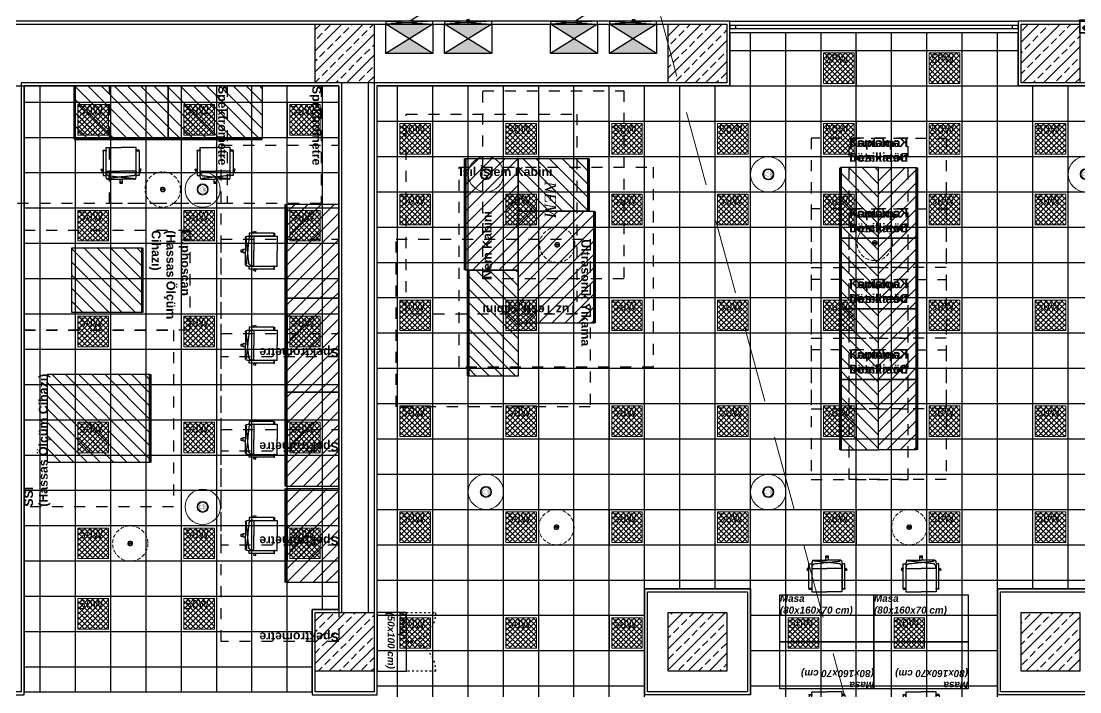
# Model space of a CAD drawing. Header units: centimetres. Extents: x 405564 to 502064, y 46284 to 60634.
# Drawn here: x 478450 to 480250, y 53398 to 54538 of the extents above; entities that cross this region are included whole.
import ezdxf
from ezdxf import colors
from ezdxf.entities.mleader import LeaderData, LeaderLine
from ezdxf.enums import TextEntityAlignment as Align
from ezdxf.math import Vec2, Vec3
from ezdxf.xclip import XClip

# ---------------------------------------------------------------- set-up
doc = ezdxf.new("R2010")
doc.units = ezdxf.units.CM
doc.header["$XCLIPFRAME"] = 0
for name, pattern in [('3+1_3b$0$DASHED', [0.25, 0.125, -0.125]), ('ACAD_ISO03W100', [30, 12, -18]), ('DASHED', [19.05, 12.7, -6.35]), ('HIDDEN', [9.525, 6.35, -3.175])]:
    doc.linetypes.add(name, pattern=pattern)
doc.layers.get('0').update_dxf_attribs({"color": 8, "lineweight": 9})
for name, color, linetype, lineweight in [('---___EB_draft00_ALTYAPI_helikoptermania', 8, 'Continuous', 0), ('0-KRCN-AYDINLATMA-130426', 8, 'Continuous', 9), ('0-KRCN-MİMARİ-220526', 8, 'Continuous', 9)]:
    doc.layers.add(name, color=color, linetype=linetype, lineweight=lineweight)
for name, color, linetype in [('---___EB_draft03_cihazlar', 8, 'Continuous'), ('0-KRCN-ASMATAVAN-130426', 8, 'Continuous'), ('AS_DUV_CAMBOLME', 8, 'Continuous'), ('AS_DUV_TEMIZ ODA PANELI', 8, 'Continuous'), ('AS_DUV_TEMIZ ODA PANELI ALTTA 90CM', 8, 'Continuous'), ('AS_KAPI_CAM', 8, 'Continuous'), ('AS_KAPI_POZ', 8, 'Continuous'), ('AS_TA_BETONARME', 5, 'Continuous'), ('AS_TA_TARAMA', 8, 'Continuous'), ('AS_TEFR_CIHAZ', 8, 'Continuous'), ('AS_TEFR_ELK PANO', 8, 'Continuous'), ('AS_TEFR_MEK_YANGIN DOLAP TIP1 STANDART', 8, 'Continuous'), ('AS_TEFR_MOB', 8, 'Continuous'), ('AS_YAZI_ELEKTRIK', 8, 'Continuous')]:
    doc.layers.add(name, color=color, linetype=linetype)
doc.styles.add('Kalin02', font='arialbd.ttf')
doc.styles.add('OLC-50', font='romans.shx', dxfattribs={"width": 0.5, "height": 0.15})
doc.styles.add('OLCU', font='romanstw.shx', dxfattribs={"width": 0.6})
doc.styles.get("Standard").update_dxf_attribs({"font": 'timesi.ttf'})
doc.styles.add('TAHOMA', font='tahoma.ttf')
pattern_1 = [(225, (17560.68, -7819.299), (17.96051, -17.96051), []), (225, (17542.72, -7819.299), (17.96051, -17.96051), [12.7, -6.35])]

# ---------------------------------------------------------------- blocks, each defined once
blk = doc.blocks.new('50W 60x60 cm  SIVA ALTI LED ARMATÜR')
at = {"layer": '0-KRCN-AYDINLATMA-130426'}
h = blk.add_hatch(dxfattribs=at)
h.set_pattern_fill('ANSI37', color=256, scale=0.2)
h.paths.add_polyline_path([(-2.6, 2.59), (2.6, 2.59), (2.6, -2.61), (-2.6, -2.61)])
for points in [[(-3, 2.99), (3, 2.99), (3, -3.01), (-3, -3.01)], [(-2.6, 2.59), (2.6, 2.59), (2.6, -2.61), (-2.6, -2.61)]]:
    blk.add_lwpolyline(points, close=True, dxfattribs=at)
at = {"layer": '0-KRCN-AYDINLATMA-130426', "insert": (-2.35, 2.34), "char_height": 1.5, "attachment_point": 1, "style": 'TAHOMA'}
blk.add_mtext_dynamic_manual_height_columns('{\\fTahoma|b0|i0|c162|p34;50W}', width=1.5, gutter_width=1.25, heights=[0], dxfattribs=at)
blk = doc.blocks.new('ABB 6131-21-24-500')
at = {"layer": '0-KRCN-AYDINLATMA-130426'}
for p, q in [((-4, -1), (-4, 1)), ((3.2, 1), (-3.2, 1)), ((-3.2, -0.8), (-3.2, 0.8)), ((-1, 4), (1, 4)), ((-1, -0.9), (-1, 1)), ((-0.8, 3.2), (0.8, 3.2)), ((1, -0.9), (1, 1)), ((3.2, 0.8), (3.2, -0.8)), ((4, 1), (4, -1)), ((3.2, -0.9), (-3.2, -0.9)), ((1, -4), (-1, -4)), ((0.8, -3.2), (-0.8, -3.2))]:
    blk.add_line(p, q, dxfattribs=at)
at = {"layer": '0-KRCN-AYDINLATMA-130426', "linetype": 'HIDDEN'}
blk.add_circle((0, 0), 30, dxfattribs=at)
at = {"layer": '0-KRCN-AYDINLATMA-130426'}
for centre, radius in [((-0.5, 0), 0.0887), ((0, 0), 0.16), ((0.5, 0), 0.0887)]:
    blk.add_circle(centre, radius, dxfattribs=at)
for centre, radius, start, end in [((-1, 1), 3, 90, 180), ((-0.8, 0.8), 2.4, 90, 180), ((0.8, 0.8), 2.4, 0, 90), ((1, 1), 3, 0, 90), ((-1, -1), 3, 180, 270), ((-0.8, -0.8), 2.4, 180, 270), ((0.8, -0.8), 2.4, 270, 0), ((1, -1), 3, 270, 0)]:
    blk.add_arc(centre, radius, start, end, dxfattribs=at)
blk = doc.blocks.new('ASMA TAVA TİPİ HOPARLÖR')
at = {"layer": '0-KRCN-AYDINLATMA-130426', "const_width": 0.317}
blk.add_lwpolyline([(0.3, -4.4, 0.598176), (1.3, -3.9), (1.3, 3.9, 0.598176), (0.3, 4.4), (-2.7, 2.4, -0.147433), (-3, 2.3), (-5.1, 2.3, 0.414214), (-5.7, 1.7), (-5.7, -1.7, 0.414214), (-5.1, -2.3), (-3, -2.3, -0.147433), (-2.7, -2.4)], format="xyb", close=True, dxfattribs=at)
for points in [[(2.4, 1.3, -0.601398), (2.4, -1.3)], [(2.8, 2.5, -0.658812), (2.8, -2.5)], [(3.2, 3.7, -0.680488), (3.2, -3.7)]]:
    blk.add_lwpolyline(points, format="xyb", dxfattribs=at)
at = {"layer": '0-KRCN-AYDINLATMA-130426'}
blk.add_circle((0, 0), 30, dxfattribs=at)
at = {"layer": '0-KRCN-AYDINLATMA-130426', "ltscale": 0.1}
for radius in [9.5, 8.23]:
    blk.add_circle((0, 0), radius, dxfattribs=at)
blk = doc.blocks.new('G$C546873DE')
at = {"layer": '0-KRCN-AYDINLATMA-130426', "xscale": 10, "yscale": 10, "zscale": 10}
for p in [(9275.7, 7323.6), (9455.7, 7323.6), (8008.2, 7236.1), (8188.2, 7236.1), (8368.2, 7236.1), (8555.7, 7203.6), (8735.7, 7203.6), (8915.7, 7203.6), (9095.7, 7203.6), (9275.7, 7203.6), (9455.7, 7203.6), (9635.7, 7203.6), (8555.7, 7083.6), (8735.7, 7083.6), (8915.7, 7083.6), (9095.7, 7083.6), (9275.7, 7083.6), (9455.7, 7083.6), (9635.7, 7083.6), (8008.2, 7056.1), (8188.2, 7056.1), (8368.2, 7056.1), (8555.7, 6903.6), (8735.7, 6903.6), (8915.7, 6903.6), (9095.7, 6903.6), (9275.7, 6903.6), (9455.7, 6903.6), (9635.7, 6903.6), (8008.2, 6876.1), (8188.2, 6876.1), (8368.2, 6876.1), (8555.7, 6723.6), (8735.7, 6723.6), (8915.7, 6723.6), (9095.7, 6723.6), (9275.7, 6723.6), (9455.7, 6723.6), (9635.7, 6723.6), (8008.2, 6696.1), (8188.2, 6696.1), (8368.2, 6696.1), (8555.7, 6543.6), (8735.7, 6543.6), (8915.7, 6543.6), (9095.7, 6543.6), (9275.7, 6543.6), (9455.7, 6543.6), (9635.7, 6543.6), (8008.2, 6516.1), (8188.2, 6516.1), (8368.2, 6516.1), (8008.2, 6396.1), (8188.2, 6396.1), (8555.7, 6363.6), (8735.7, 6363.6), (8915.7, 6363.6), (9215.7, 6363.6), (9395.7, 6363.6)]:
    blk.add_blockref('50W 60x60 cm  SIVA ALTI LED ARMATÜR', p, dxfattribs=at)
at = {"layer": '0-KRCN-AYDINLATMA-130426'}
for name, p in [('ASMA TAVA TİPİ HOPARLÖR', (8675.8, 7143.5)), ('ASMA TAVA TİPİ HOPARLÖR', (9155.8, 7143.1)), ('ASMA TAVA TİPİ HOPARLÖR', (9695.8, 7143.5)), ('ABB 6131-21-24-500', (8126.4, 7117.5)), ('ASMA TAVA TİPİ HOPARLÖR', (8194.2, 7117.5)), ('ABB 6131-21-24-500', (9336.9, 7026.5)), ('ABB 6131-21-24-500', (8797.1, 7023.5)), ('ASMA TAVA TİPİ HOPARLÖR', (8675.8, 6603.5)), ('ASMA TAVA TİPİ HOPARLÖR', (9155.8, 6603.1)), ('ASMA TAVA TİPİ HOPARLÖR', (8194.4, 6578)), ('ABB 6131-21-24-500', (8795.7, 6543.4)), ('ABB 6131-21-24-500', (9395.7, 6543.5)), ('ABB 6131-21-24-500', (8071.1, 6515.7))]:
    blk.add_blockref(name, p, dxfattribs=at)
blk = doc.blocks.new('OPK-temizoda-panel-00')
at = {"layer": 'AS_DUV_TEMIZ ODA PANELI'}
blk.add_lwpolyline([(3955, -2355), (3955, -2245), (2645, -2245), (2645, -3390), (2755, -3390), (2755, -2355), (3290, -2355), (3290, -3245), (3245, -3245), (3245, -3390), (3355, -3390), (3355, -2355), (3955, -2355)], dxfattribs=at)
for points in [[(4445, -2355), (5755, -2355), (5755, -2245), (4445, -2245)], [(3950, -2350), (3350, -2350), (3350, -3385), (3250, -3385), (3250, -3250), (3295, -3250), (3295, -2350), (2750, -2350), (2750, -3385), (2650, -3385), (2650, -2250), (3950, -2250)], [(4450, -2250), (5750, -2250), (5750, -2350), (4450, -2350)], [(3810, -3210), (3990, -3210), (3990, -3390), (3810, -3390)], [(3815, -3215), (3985, -3215), (3985, -3385), (3815, -3385)], [(4410, -3210), (4590, -3210), (4590, -3390), (4410, -3390)], [(4415, -3215), (4585, -3215), (4585, -3385), (4415, -3385)]]:
    blk.add_lwpolyline(points, close=True, dxfattribs=at)
blk = doc.blocks.new('OPK-site-surrounding-R01')
at = {"layer": '---___EB_draft00_ALTYAPI_helikoptermania', "linetype": 'DASHED', "ltscale": 10}
blk.add_lwpolyline([(1451.4, 6572.4), (5376.1, -7919.4)], dxfattribs=at)
blk = doc.blocks.new('NemKabini')
at = {"layer": '---___EB_draft03_cihazlar'}
h = blk.add_hatch(dxfattribs=at)
h.set_pattern_fill('ANSI31', color=1, scale=5)
h.paths.add_polyline_path([(267706.7, -43454.4), (267796.7, -43454.4), (267796.7, -43574.4), (267706.7, -43574.4)])
at = {"layer": '---___EB_draft03_cihazlar', "color": 1, "linetype": '3+1_3b$0$DASHED', "ltscale": 150}
blk.add_lwpolyline([(267591.7, -43394.4), (267911.7, -43394.4), (267911.7, -43634.4), (267591.7, -43634.4), (267591.7, -43394.4)], dxfattribs=at)
at = {"layer": '---___EB_draft03_cihazlar', "color": 1}
blk.add_lwpolyline([(267706.7, -43454.4), (267796.7, -43454.4), (267796.7, -43574.4), (267706.7, -43574.4), (267706.7, -43454.4)], dxfattribs=at)
at = {"layer": '---___EB_draft03_cihazlar', "color": 1, "const_width": 5}
blk.add_lwpolyline([(267706.7, -43574.4), (267796.7, -43574.4)], dxfattribs=at)
at = {"layer": '---___EB_draft03_cihazlar', "insert": (267591.7, -43394.4), "char_height": 15, "attachment_point": 1, "style": 'Kalin02'}
blk.add_mtext_dynamic_manual_height_columns('Nem Kabini', width=975.745, gutter_width=750, heights=[152.4], dxfattribs=at)
blk = doc.blocks.new('IsılİşlemKabini')
at = {"layer": '---___EB_draft03_cihazlar'}
h = blk.add_hatch(dxfattribs=at)
h.set_pattern_fill('ANSI31', color=1, scale=5)
h.paths.add_polyline_path([(266594.6, -42439.1), (266724.6, -42439.1), (266724.6, -42629.1), (266594.6, -42629.1)])
at = {"layer": '---___EB_draft03_cihazlar', "color": 1, "linetype": '3+1_3b$0$DASHED', "ltscale": 150}
blk.add_lwpolyline([(266494.6, -42364.1), (266824.6, -42364.1), (266824.6, -42704.1), (266494.6, -42704.1), (266494.6, -42364.1)], dxfattribs=at)
at = {"layer": '---___EB_draft03_cihazlar', "color": 1}
blk.add_lwpolyline([(266594.6, -42439.1), (266724.6, -42439.1), (266724.6, -42629.1), (266594.6, -42629.1), (266594.6, -42439.1)], dxfattribs=at)
at = {"layer": '---___EB_draft03_cihazlar', "color": 1, "const_width": 5}
blk.add_lwpolyline([(266724.6, -42439.1), (266724.6, -42629.1)], dxfattribs=at)
at = {"layer": '---___EB_draft03_cihazlar', "insert": (266494.6, -42364.1), "char_height": 15, "attachment_point": 1, "style": 'Kalin02'}
blk.add_mtext_dynamic_manual_height_columns('Isıl İşlem Kabini', width=975.745, gutter_width=750, heights=[152.4], dxfattribs=at)
blk = doc.blocks.new('Tuz Testi Kabini')
at = {"layer": '---___EB_draft03_cihazlar'}
h = blk.add_hatch(dxfattribs=at)
h.set_pattern_fill('ANSI31', color=1, scale=5)
h.paths.add_polyline_path([(267198.1, -42573.2), (267288.1, -42573.2), (267288.1, -42763.2), (267198.1, -42763.2)])
at = {"layer": '---___EB_draft03_cihazlar', "color": 1, "linetype": '3+1_3b$0$DASHED', "ltscale": 150}
blk.add_lwpolyline([(267098.1, -42498.2), (267388.1, -42498.2), (267388.1, -42838.2), (267098.1, -42838.2), (267098.1, -42498.2)], dxfattribs=at)
at = {"layer": '---___EB_draft03_cihazlar', "color": 1}
blk.add_lwpolyline([(267198.1, -42573.2), (267288.1, -42573.2), (267288.1, -42763.2), (267198.1, -42763.2), (267198.1, -42573.2)], dxfattribs=at)
at = {"layer": '---___EB_draft03_cihazlar', "color": 1, "const_width": 5}
blk.add_lwpolyline([(267288.1, -42763.2), (267288.1, -42573.2)], dxfattribs=at)
at = {"layer": '---___EB_draft03_cihazlar', "insert": (267098.1, -42498.2), "char_height": 15, "attachment_point": 1, "style": 'Kalin02'}
blk.add_mtext_dynamic_manual_height_columns('Tuz Testi Kabini', width=975.745, gutter_width=750, heights=[152.4], dxfattribs=at)
blk = doc.blocks.new('UltrasonicYıkama')
at = {"layer": '---___EB_draft03_cihazlar'}
h = blk.add_hatch(dxfattribs=at)
h.set_pattern_fill('ANSI31', color=1, scale=5)
h.paths.add_polyline_path([(267421, -42654.3), (267421, -42569.3), (267601, -42569.3), (267601, -42654.3)])
at = {"layer": '---___EB_draft03_cihazlar', "color": 1, "linetype": '3+1_3b$0$DASHED', "ltscale": 150}
blk.add_lwpolyline([(267368.5, -42446.8), (267653.5, -42446.8), (267653.5, -42776.8), (267368.5, -42776.8), (267368.5, -42446.8)], dxfattribs=at)
at = {"layer": '---___EB_draft03_cihazlar', "color": 1}
blk.add_lwpolyline([(267421, -42654.3), (267421, -42569.3), (267601, -42569.3), (267601, -42654.3), (267421, -42654.3)], dxfattribs=at)
at = {"layer": '---___EB_draft03_cihazlar', "color": 1, "const_width": 5}
blk.add_lwpolyline([(267421, -42654.3), (267601, -42654.3)], dxfattribs=at)
at = {"layer": '---___EB_draft03_cihazlar', "insert": (267368.5, -42446.8), "char_height": 15, "attachment_point": 1, "style": 'Kalin02'}
blk.add_mtext_dynamic_manual_height_columns('Ultrasonik Yıkama ', width=588.214, gutter_width=750, heights=[89.3], dxfattribs=at)
blk = doc.blocks.new('SSI(Hassas Ölçüm Cihazı)')
at = {"layer": 'AS_TEFR_CIHAZ'}
h = blk.add_hatch(dxfattribs=at)
h.set_pattern_fill('ANSI31', color=1, scale=5)
h.paths.add_polyline_path([(268792.9, -42909.9), (268942.9, -42909.9), (268942.9, -43084.9), (268792.9, -43084.9)])
at = {"layer": 'AS_TEFR_CIHAZ', "color": 1, "linetype": '3+1_3b$0$DASHED', "ltscale": 150}
blk.add_lwpolyline([(268717.9, -42870.4), (269017.9, -42870.4), (269017.9, -43124.4), (268717.9, -43124.4), (268717.9, -42870.4)], dxfattribs=at)
at = {"layer": 'AS_TEFR_CIHAZ', "color": 1}
blk.add_lwpolyline([(268792.9, -42909.9), (268942.9, -42909.9), (268942.9, -43084.9), (268792.9, -43084.9), (268792.9, -42909.9)], dxfattribs=at)
at = {"layer": 'AS_TEFR_CIHAZ', "color": 1, "const_width": 5}
blk.add_lwpolyline([(268792.9, -43084.9), (268942.9, -43084.9)], dxfattribs=at)
at = {"layer": 'AS_TEFR_CIHAZ', "insert": (268717.9, -42870.4), "char_height": 15, "attachment_point": 1, "style": 'Kalin02'}
blk.add_mtext_dynamic_manual_height_columns('SSI \\P(Hassas Ölçüm Cihazı)', width=590.732, gutter_width=750, heights=[137.1], dxfattribs=at)
blk = doc.blocks.new('Luphoscan(HassasÖlçümCihazı)')
at = {"layer": 'AS_TEFR_CIHAZ'}
h = blk.add_hatch(dxfattribs=at)
h.set_pattern_fill('ANSI31', color=1, scale=5)
h.paths.add_polyline_path([(268904.1, -43521.8), (269014.1, -43521.8), (269014.1, -43641.8), (268904.1, -43641.8)])
at = {"layer": 'AS_TEFR_CIHAZ', "color": 1, "linetype": '3+1_3b$0$DASHED', "ltscale": 150}
blk.add_lwpolyline([(268874.1, -43440.8), (269044.1, -43440.8), (269044.1, -43722.8), (268874.1, -43722.8), (268874.1, -43440.8)], dxfattribs=at)
at = {"layer": 'AS_TEFR_CIHAZ', "color": 1, "const_width": 5}
blk.add_lwpolyline([(268904.1, -43521.8), (269014.1, -43521.8)], dxfattribs=at)
at = {"layer": 'AS_TEFR_CIHAZ', "color": 1}
blk.add_lwpolyline([(268904.1, -43521.8), (269014.1, -43521.8), (269014.1, -43641.8), (268904.1, -43641.8), (268904.1, -43521.8)], dxfattribs=at)
at = {"layer": 'AS_TEFR_CIHAZ', "insert": (268874.1, -43440.8), "char_height": 15, "attachment_point": 1, "style": 'Kalin02'}
blk.add_mtext_dynamic_manual_height_columns('Luphoscan \\P(Hassas Ölçüm \\PCihazı)', width=590.732, gutter_width=750, heights=[137.1], dxfattribs=at)
blk = doc.blocks.new('sandalye_')
at = {"layer": 'AS_TEFR_MOB', "linetype": 'ByBlock', "ltscale": 25}
for points in [[(260007.8, -40559.4), (260002.8, -40559.4), (260002.8, -40517.4), (260007.8, -40517.4)], [(260059, -40559.4), (260063.9, -40559.4), (260063.9, -40517.4), (260059, -40517.4)]]:
    blk.add_lwpolyline(points, close=True, dxfattribs=at)
for points in [[(260033.4, -40514.8, -0.048176), (260031.6, -40514.8, -0.000623), (260029.1, -40514.6, -0.003131), (260022.4, -40513.8, 0.007334), (260011.4, -40512.7, -0.309457), (260010.5, -40511.9, 0.002444), (260010.4, -40511.5, 0.476314), (260010.2, -40511.4, 0.375136), (260009, -40511.6, 0.082453), (260008.7, -40512.2, 0.046929), (260008.2, -40513.8, 0.002381), (260007.9, -40515.3, 0.007794), (260007.8, -40516.4), (260007.8, -40524.5, -0.011445), (260008.4, -40521.5, -0.082784), (260009.2, -40519.5, -0.150147), (260010.3, -40518.5, 0.242317), (260010.4, -40518.4, -0.036292), (260010.5, -40518, -0.114957), (260010.8, -40517.6, -0.16132), (260011.4, -40517.2, -0.020506), (260013.9, -40517, 0.024793), (260022.4, -40516.1, -0.030903), (260033.4, -40515.1, -1.030607)], [(260033.4, -40514.8, 0.048176), (260035.1, -40514.8, 0.000623), (260037.6, -40514.6, 0.003131), (260044.3, -40513.8, -0.007334), (260055.3, -40512.7, 0.309457), (260056.2, -40511.9, -0.002444), (260056.3, -40511.5, -0.476314), (260056.5, -40511.4, -0.375136), (260057.7, -40511.6, -0.082453), (260058, -40512.2, -0.046929), (260058.5, -40513.8, -0.002381), (260058.8, -40515.3, -0.007794), (260058.9, -40516.4), (260058.9, -40524.5, 0.011445), (260058.4, -40521.5, 0.082784), (260057.6, -40519.5, 0.150147), (260056.4, -40518.5, -0.242317), (260056.3, -40518.4, 0.036292), (260056.2, -40518, 0.114957), (260055.9, -40517.6, 0.16132), (260055.3, -40517.2, 0.020506), (260052.8, -40517, -0.024793), (260044.3, -40516.1, 0.030903), (260033.4, -40515.1, 1.030607)]]:
    blk.add_lwpolyline(points, format="xyb", dxfattribs=at)
for points in [[(260009.7, -40511.3), (260033.4, -40511.3)], [(260035.8, -40511.3), (260035.8, -40506.8), (260030.9, -40506.8), (260030.9, -40511.3)], [(260031.5, -40506.8), (260031.5, -40503.8), (260035.3, -40503.8), (260035.3, -40506.8)], [(260057, -40511.3), (260033.4, -40511.3)], [(260002.8, -40525.2), (260000.6, -40524.5), (259999.4, -40528.1), (260002.8, -40529.2)], [(260002.7, -40525.2), (260001.5, -40528.8)], [(260002.8, -40525.4), (260001.7, -40528.8)], [(260007.8, -40524.5), (260007.8, -40564.9), (260033.4, -40564.9)], [(260007.8, -40525.2), (260033.4, -40525.2)], [(260058.9, -40524.5), (260058.9, -40564.9), (260033.4, -40564.9)], [(260058.9, -40525.2), (260033.4, -40525.2)], [(260063.9, -40525.2), (260066.1, -40524.5), (260067.3, -40528.1), (260063.9, -40529.2)], [(260063.9, -40525.4), (260065.1, -40528.8)], [(260064.1, -40525.2), (260065.2, -40528.8)], [(260002.8, -40559.4), (260002.8, -40560.4), (260007.8, -40560.4), (260007.8, -40559.4)], [(260063.9, -40559.4), (260063.9, -40560.4), (260059, -40560.4), (260059, -40559.4)]]:
    blk.add_lwpolyline(points, dxfattribs=at)
blk = doc.blocks.new('spektometre_')
at = {"layer": '---___EB_draft03_cihazlar'}
h = blk.add_hatch(dxfattribs=at)
h.set_pattern_fill('ANSI31', color=1, scale=5)
h.set_pattern_definition([(45, (55, 0), (-11.22532015, 11.22532015), [])])
h.paths.add_polyline_path([(269045.8, -43960.2), (269135.8, -43960.2), (269135.8, -44120.2), (269045.8, -44120.2)])
at = {"layer": '---___EB_draft03_cihazlar', "color": 1, "linetype": '3+1_3b$0$DASHED', "ltscale": 150}
blk.add_lwpolyline([(269045.8, -43860.2), (269245.8, -43860.2), (269245.8, -44220.2), (269045.8, -44220.2), (269045.8, -43860.2)], dxfattribs=at)
at = {"layer": '---___EB_draft03_cihazlar', "color": 1}
blk.add_lwpolyline([(269045.8, -43960.2), (269135.8, -43960.2), (269135.8, -44120.2), (269045.8, -44120.2), (269045.8, -43960.2)], dxfattribs=at)
at = {"layer": '---___EB_draft03_cihazlar', "color": 1, "const_width": 5}
blk.add_lwpolyline([(269135.8, -43960.2), (269135.8, -44120.2)], dxfattribs=at)
at = {"layer": 'AS_TEFR_MOB', "color": 1, "rotation": 270}
blk.add_blockref('sandalye_', (309715.7, 215993.1), dxfattribs=at)
at = {"layer": '---___EB_draft03_cihazlar', "insert": (269045.8, -43860.2), "char_height": 15, "attachment_point": 1, "style": 'Kalin02'}
blk.add_mtext_dynamic_manual_height_columns('Spektrometre', width=590.732, gutter_width=750, heights=[137.1], dxfattribs=at)
blk = doc.blocks.new('80x160')
at = {"layer": 'AS_TEFR_MOB', "ltscale": 200}
blk.add_lwpolyline([(259953.4, -40569.9), (260113.4, -40569.9), (260113.4, -40649.9), (259953.4, -40649.9), (259953.4, -40569.9)], dxfattribs=at)
at = {"layer": 'AS_TEFR_MOB', "color": 1}
blk.add_blockref('sandalye_', (0, 0), dxfattribs=at)
at = {"layer": 'AS_TEFR_MOB', "ltscale": 200, "insert": (259953.4, -40569.9), "char_height": 12, "attachment_point": 1, "style": 'Kalin02'}
blk.add_mtext_dynamic_manual_height_columns('{\\fSwis721 BT|b1|i1|c162|p34;Masa\\P(80x160x70 cm)}', width=590.732, gutter_width=750, heights=[137.1], dxfattribs=at)
blk = doc.blocks.new('KaplamaDesikatör')
at = {"layer": '---___EB_draft03_cihazlar'}
h = blk.add_hatch(dxfattribs=at)
h.set_pattern_fill('ANSI31', color=1, scale=5)
h.paths.add_polyline_path([(267297.5, -43043.9), (267362.5, -43043.9), (267362.5, -43163.9), (267297.5, -43163.9)])
at = {"layer": '---___EB_draft03_cihazlar', "color": 1, "linetype": '3+1_3b$0$DASHED', "ltscale": 150}
blk.add_lwpolyline([(267247.5, -42993.9), (267412.5, -42993.9), (267412.5, -43213.9), (267247.5, -43213.9), (267247.5, -42993.9)], dxfattribs=at)
at = {"layer": '---___EB_draft03_cihazlar', "color": 1}
blk.add_lwpolyline([(267297.5, -43043.9), (267362.5, -43043.9), (267362.5, -43163.9), (267297.5, -43163.9), (267297.5, -43043.9)], dxfattribs=at)
at = {"layer": '---___EB_draft03_cihazlar', "color": 1, "const_width": 5}
blk.add_lwpolyline([(267362.5, -43043.9), (267362.5, -43163.9)], dxfattribs=at)
at = {"layer": '---___EB_draft03_cihazlar', "insert": (267247.5, -42993.9), "char_height": 15, "attachment_point": 1, "style": 'Kalin02'}
blk.add_mtext_dynamic_manual_height_columns('Kaplama \\PDesikatör', width=975.745, gutter_width=750, heights=[152.4], dxfattribs=at)
blk = doc.blocks.new('dolap-1')
at = {"layer": 'AS_TEFR_MOB'}
blk.add_lwpolyline([(17626.9, 8006.7), (17676.9, 8006.7), (17676.9, 8106.7), (17626.9, 8106.7)], close=True, dxfattribs=at)
at = {"layer": 'AS_TEFR_MOB', "linetype": 'ACAD_ISO03W100', "ltscale": 0.25}
blk.add_lwpolyline([(17676.9, 8106.7), (17726.9, 8106.7, -0.414214), (17676.9, 8056.7, -0.414214), (17726.9, 8006.7), (17676.9, 8006.7)], format="xyb", dxfattribs=at)
at = {"layer": 'AS_TEFR_MOB', "ltscale": 200, "insert": (17676.9, 8106.7), "char_height": 12, "attachment_point": 1, "rotation": 270, "style": 'Kalin02'}
blk.add_mtext_dynamic_manual_height_columns('{\\fSwis721 BT|b1|i1|c162|p34;Dolap \\P(50x100 cm)}', width=590.732, gutter_width=750, heights=[137.1], dxfattribs=at)
blk = doc.blocks.new('A.4_cihazlar')
at = {"layer": '---___EB_draft03_cihazlar'}
for name, p, rotation in [('spektometre_', (40060.2, 268990.8), 270), ('spektometre_', (40220.2, 268990.8), 270), ('NemKabini', (-46759.6, -267974.9), 90), ('Tuz Testi Kabini', (263892.9, -42941.4), 180), ('spektometre_', (265435.8, -44376), 180), ('Luphoscan(HassasÖlçümCihazı)', (39577.8, 268573.8), 270), ('spektometre_', (265435.8, -44536), 180), ('UltrasonicYıkama', (39264.1, 267052.8), 270), ('SSI(Hassas Ölçüm Cihazı)', (-47015.4, -269488.2), 90), ('spektometre_', (265435.8, -44696), 180), ('spektometre_', (265435.8, -44859.4), 180)]:
    blk.add_blockref(name, p, dxfattribs=dict(at, rotation=rotation))
at = {"layer": '---___EB_draft03_cihazlar', "xscale": -1}
for p in [(264605.4, 42850), (264605.4, 42730), (264605.4, 42610), (264605.4, 42490)]:
    blk.add_blockref('KaplamaDesikatör', p, dxfattribs=at)
at = {"layer": '---___EB_draft03_cihazlar'}
for name, p in [('KaplamaDesikatör', (-269989.6, 42850)), ('IsılİşlemKabini', (-269899.8, 42170.9)), ('KaplamaDesikatör', (-269989.6, 42730)), ('KaplamaDesikatör', (-269989.6, 42610)), ('KaplamaDesikatör', (-269989.6, 42490))]:
    blk.add_blockref(name, p, dxfattribs=at)
at = {"layer": 'AS_TEFR_MOB', "color": 1}
for p in [(-262813.4, 39649.9), (-262653.4, 39649.9)]:
    blk.add_blockref('80x160', p, dxfattribs=at)
at = {"layer": 'AS_TEFR_MOB'}
blk.add_blockref('dolap-1', (-21171.9, -9056.7), dxfattribs=at)
at = {"layer": 'AS_TEFR_MOB', "color": 1, "rotation": 180}
for p in [(257253.4, -41649.9), (257413.4, -41649.9)]:
    blk.add_blockref('80x160', p, dxfattribs=at)
at = {"layer": 'AS_TEFR_MOB'}
blk.add_text('NEM', height=19.54, rotation=270, dxfattribs=at).set_placement((-3250.2, -248.2), align=Align.MIDDLE)
blk = doc.blocks.new('AT')
at = {"true_color": 0x848484, "transparency": 33554559}
h = blk.add_hatch(color=252, dxfattribs=at)
h.paths.add_polyline_path([(39.7, 0.1), (-0.3, 25.1), (-40.3, 0.1)])
h.paths.add_polyline_path([(-40.3, 50.1), (-0.3, 25.1), (39.7, 50.1)])
for p, q in [((-40.3, 55.1), (39.7, 50.1)), ((39.7, 55.1), (-40.3, 50.1)), ((39.7, 50.1), (-40.3, 0.1)), ((39.7, 0.1), (-40.3, 50.1))]:
    blk.add_line(p, q)
blk.add_lwpolyline([(-40.3, 50.1), (39.7, 50.1), (39.7, 55.1), (-40.3, 55.1)], close=True)
blk.add_lwpolyline([(39.7, 50.1), (39.7, 0.1), (-40.3, 0.1), (-40.3, 50.1), (39.7, 50.1)])
blk = doc.blocks.new('_Dot')
at = {"color": 0, "linetype": 'ByBlock', "lineweight": -2}
blk.add_line((-0.5, 0), (-1, 0), dxfattribs=at)
at = {"color": 0, "linetype": 'ByBlock', "const_width": 0.5}
blk.add_lwpolyline([(-0.25, 0, 1), (0.25, 0, 1)], format="xyb", close=True, dxfattribs=at)
blk = doc.blocks.new('YANGIN DOLAP TIP1 75X100X20 PLAN')
blk.add_wipeout([(0, -22), (38.3, -22), (38.4, -22), (38.4, -21.9), (38.5, -21.9), (38.5, -21.8), (38.5, -20.2), (38.5, -20.1), (38.4, -20.1), (38.4, -20), (38.3, -20), (37.5, -20), (37.5, 0), (0, 0), (-37.5, 0), (-37.5, -20), (-38.3, -20), (-38.4, -20), (-38.4, -20.1), (-38.5, -20.1), (-38.5, -20.2), (-38.5, -21.8), (-38.5, -21.9), (-38.4, -21.9), (-38.4, -22), (-38.3, -22)])
for p, q in [((-24.8, -8.5), (-33.2, -8.5)), ((-29, -4.2), (-29, -12.8)), ((24.8, -8.5), (33.2, -8.5)), ((29, -4.3), (29, -12.8)), ((37.5, -20), (-37.5, -20))]:
    blk.add_line(p, q)
blk.add_lwpolyline([(37.5, 0), (-37.5, 0), (-37.5, -20), (-35.4, -20), (-35.4, -18.8), (-35.5, -18.8), (-35.5, -19.9), (-37.4, -19.9), (-37.4, -0.1), (37.4, -0.1), (37.4, -19.9), (35.5, -19.9), (35.5, -18.8), (35.4, -18.8), (35.4, -20), (37.5, -20)], close=True)
blk.add_lwpolyline([(-37.5, -20), (-38.3, -20, 0.414214), (-38.5, -20.2), (-38.5, -21.8, 0.414214), (-38.3, -22), (38.3, -22, 0.414214), (38.5, -21.8), (38.5, -20.2, 0.414214), (38.3, -20), (37.5, -20), (37.5, -20.1), (38.3, -20.1, -0.414214), (38.4, -20.2), (38.4, -21.8, -0.414214), (38.3, -21.9), (-38.3, -21.9, -0.414214), (-38.4, -21.8), (-38.4, -20.2, -0.414214), (-38.3, -20.1), (-37.5, -20.1)], format="xyb", close=True)
for centre, radius in [((-29, -8.5), 3.15), ((-29, -8.5), 1.85), ((29, -8.5), 3.15), ((29, -8.5), 1.85)]:
    blk.add_circle(centre, radius)
blk = doc.blocks.new('*U665')
at = {"color": 0}
for p, q in [((480, 0), (10, 0)), ((10, -5), (480, -5))]:
    blk.add_line(p, q, dxfattribs=at)
for points in [[(0, 0), (0, -5), (10, -5), (10, 0)], [(480, 0), (480, -5), (490, -5), (490, 0)]]:
    blk.add_lwpolyline(points, close=True, dxfattribs=at)
at = {"style": 'OLCU', "width": 0.45, "flags": 1}
for tag, p in [('C-ICI-CNO', (100, -80)), ('C-DIVISYON1', (100, -105)), ('C-BOSLUK', (100, -130)), ('C-DIVISYON2', (100, -155))]:
    blk.add_attdef(tag, text='', height=20, dxfattribs=at).set_placement(p, align=Align.MIDDLE_CENTER)
at = {"color": 0, "style": 'OLCU', "width": 0.5, "flags": 1}
for tag, p in [('C-REZ1', (100, -205)), ('C-REZ2', (100, -230))]:
    blk.add_attdef(tag, text='', height=17.5, dxfattribs=at).set_placement(p, align=Align.MIDDLE_CENTER)
at = {"layer": 'AS_KAPI_POZ', "style": 'OLC-50', "width": 0.5}
blk.add_attdef('C-NO', text='', height=8, rotation=90, dxfattribs=at).set_placement((10, 5), align=Align.TOP_LEFT)
at = {"layer": 'AS_KAPI_POZ', "style": 'OLCU', "width": 0.45}
for tag, p in [('POZ+GEN-C', (245, 15)), ('YUK-C', (245, -20))]:
    blk.add_attdef(tag, text='', height=20, dxfattribs=at).set_placement(p, align=Align.MIDDLE_CENTER)
blk = doc.blocks.new('ELK PANO YERLESIMI TEMIZ ODA')
at = {"layer": 'AS_TEFR_ELK PANO'}
for p in [(3460.3, -50.1), (3560.3, -50.1), (3740.3, -50.1), (3840.3, -50.1)]:
    blk.add_blockref('AT', p, dxfattribs=at)
at = {"layer": 'AS_YAZI_ELEKTRIK'}
ml = blk.add_multileader_mtext('Standard', dxfattribs=at)
ml.set_content('{\\fArial|b0|i0|c162|p34;Elk.Pano Yeri}', color=256)
ml.set_leader_properties()
ml.set_arrow_properties(name='DOT')
ml.build(insert=Vec2(0, 0))
ml.multileader.update_dxf_attribs({"arrow_head_size": 8, "scale": 4})
ctx = ml.context
ctx.base_point, ctx.scale, ctx.char_height, ctx.arrow_head_size, ctx.landing_gap_size, ctx.plane_origin = Vec3(3587.9, 69.5), 4, 16, 8, 8, Vec3(3422.5, 725.2)
notes = []
notes.append((ctx, [(0, (1, 1, 0), (3560, 69.5), (1, 0), 27.9, [(1, [(3560, 5), (3460, 5)], 0, [])])]))
ctx.mtext.insert, ctx.mtext.width, ctx.mtext.flow_direction = Vec3(3595.9, 77.7), 143.08, 5
ml = blk.add_multileader_mtext('Standard', dxfattribs=at)
ml.set_content('{\\fArial|b0|i0|c162|p34;Elk.Pano Yeri}', color=256)
ml.set_leader_properties()
ml.set_arrow_properties(name='DOT')
ml.build(insert=Vec2(0, 0))
ml.multileader.update_dxf_attribs({"arrow_head_size": 8, "scale": 4})
ctx = ml.context
ctx.base_point, ctx.scale, ctx.char_height, ctx.arrow_head_size, ctx.landing_gap_size, ctx.plane_origin = Vec3(3869.3, 69.5), 4, 16, 8, 8, Vec3(3703.9, 725.2)
notes.append((ctx, [(0, (1, 1, 0), (3841.4, 69.5), (1, 0), 27.9, [(1, [(3841.4, 5), (3741.4, 5)], 0, [])])]))
ctx.mtext.insert, ctx.mtext.width, ctx.mtext.flow_direction = Vec3(3877.3, 77.7), 143.08, 5
for ctx, leaders in notes:
    for number, flags, end, landing, length, lines in leaders:
        leader = LeaderData()
        leader.index, (leader.has_last_leader_line, leader.has_dogleg_vector, leader.attachment_direction) = number, flags
        leader.last_leader_point, leader.dogleg_vector, leader.dogleg_length = Vec3(end), Vec3(landing), length
        for number, points, colour, breaks in lines:
            line = LeaderLine()
            line.index, line.vertices, line.color, line.breaks = number, Vec3.list(points), colors.encode_raw_color(colour), breaks
            leader.lines.append(line)
        ctx.leaders.append(leader)
blk = doc.blocks.new('A$C6A10306C')
at = {"layer": 'AS_TA_TARAMA'}
h = blk.add_hatch(dxfattribs=at)
h.set_pattern_fill('ANSI33', color=256, scale=4, angle=180)
h.set_pattern_definition(pattern_1)
h.paths.add_polyline_path([(8385.68, -6101.45), (8485.68, -6101.45), (8485.68, -6201.45), (8385.68, -6201.45)])
h = blk.add_hatch(dxfattribs=at)
h.set_pattern_fill('ANSI33', color=256, scale=4, angle=180)
h.set_pattern_definition(pattern_1)
h.paths.add_polyline_path([(8985.68, -6101.45), (9085.68, -6101.45), (9085.68, -6201.45), (8985.68, -6201.45)])
h = blk.add_hatch(dxfattribs=at)
h.set_pattern_fill('ANSI33', color=256, scale=4, angle=180)
h.set_pattern_definition(pattern_1)
h.paths.add_polyline_path([(8385.68, -7101.45), (8485.68, -7101.45), (8485.68, -7201.45), (8385.68, -7201.45)], flags=17)
h = blk.add_hatch(dxfattribs=at)
h.set_pattern_fill('ANSI33', color=256, scale=4, angle=180)
h.set_pattern_definition(pattern_1)
h.paths.add_polyline_path([(8985.68, -7101.45), (9085.68, -7101.45), (9085.68, -7201.45), (8985.68, -7201.45)], flags=17)
h = blk.add_hatch(dxfattribs=at)
h.set_pattern_fill('ANSI33', color=256, scale=4, angle=180)
h.set_pattern_definition(pattern_1)
h.paths.add_polyline_path([(9585.68, -7101.45), (9685.68, -7101.45), (9685.68, -7201.45), (9585.68, -7201.45)], flags=17)
at = {"layer": 'AS_DUV_CAMBOLME'}
for p, q in [((8475.68, -6201.45), (8475.68, -7101.45)), ((8485.68, -6201.45), (8485.68, -7101.45))]:
    blk.add_line(p, q, dxfattribs=at)
at = {"layer": 'AS_DUV_TEMIZ ODA PANELI ALTTA 90CM'}
blk.add_lwpolyline([(9090.68, -6096.45), (9580.68, -6096.45), (9580.68, -6116.45), (9090.68, -6116.45)], close=True, dxfattribs=at)
at = {"layer": 'AS_TA_BETONARME'}
for points in [[(8385.68, -6101.45), (8485.68, -6101.45), (8485.68, -6201.45), (8385.68, -6201.45)], [(8985.68, -6101.45), (9085.68, -6101.45), (9085.68, -6201.45), (8985.68, -6201.45)], [(8385.68, -7101.45), (8485.68, -7101.45), (8485.68, -7201.45), (8385.68, -7201.45)], [(8985.68, -7101.45), (9085.68, -7101.45), (9085.68, -7201.45), (8985.68, -7201.45)], [(9585.68, -7101.45), (9685.68, -7101.45), (9685.68, -7201.45), (9585.68, -7201.45)]]:
    blk.add_lwpolyline(points, close=True, dxfattribs=at)
ref = blk.add_blockref('OPK-site-surrounding-R01', (5135.68, -3851.45))
XClip(ref).set_block_clipping_path([(-5135.679684336, -9648.5463532069), (26364.320315664, 3851.4536467931)])
for name, p in [('OPK-temizoda-panel-00', (5135.68, -3851.45)), ('A.4_cihazlar', (12035.68, -6151.45))]:
    blk.add_blockref(name, p)
at = {"layer": 'AS_KAPI_CAM'}
blk.add_blockref('*U665', (9090.68, -6103.95), dxfattribs=at)
at = {"layer": 'AS_TEFR_ELK PANO'}
blk.add_blockref('ELK PANO YERLESIMI TEMIZ ODA', (5085.68, -6101.45), dxfattribs=at)
at = {"layer": 'AS_TEFR_MEK_YANGIN DOLAP TIP1 STANDART', "rotation": 180}
blk.add_blockref('YANGIN DOLAP TIP1 75X100X20 PLAN', (9723.18, -6116.45), dxfattribs=at)
at = {"layer": 'AS_TA_TARAMA'}
h = blk.add_hatch(dxfattribs=at)
h.set_pattern_fill('ANSI33', color=256, scale=4, angle=180)
h.set_pattern_definition(pattern_1)
h.paths.add_polyline_path([(9585.68, -6101.45), (9685.68, -6101.45), (9685.68, -6201.45), (9585.68, -6201.45)])
at = {"layer": 'AS_TA_BETONARME'}
blk.add_lwpolyline([(9585.68, -6101.45), (9685.68, -6101.45), (9685.68, -6201.45), (9585.68, -6201.45)], close=True, dxfattribs=at)

msp = doc.modelspace()

# ---------------------------------------------------------------- linework, layer by layer
at = {"layer": '0-KRCN-ASMATAVAN-130426'}
for p, q in [((480144.7, 54517.6), (479654.7, 54517.6)), ((479654.7, 54517.6), (479654.7, 54427.6)), ((479689.7, 53572.6), (479689.7, 54517.6)), ((479749.7, 52427.6), (479749.7, 54517.6)), ((479809.7, 52427.6), (479809.7, 54517.6)), ((479869.7, 52427.6), (479869.7, 54517.6)), ((479929.7, 52427.6), (479929.7, 54517.6)), ((479989.7, 52427.6), (479989.7, 54517.6)), ((480049.7, 52427.6), (480049.7, 54517.6)), ((480109.7, 52427.6), (480109.7, 54517.6)), ((480144.7, 54427.6), (480144.7, 54517.6)), ((479654.7, 54487.6), (480144.7, 54487.6)), ((478989.7, 54427.6), (478454.7, 54427.6)), ((478454.7, 54427.6), (478454.7, 53397.6)), ((478482.2, 53397.6), (478482.2, 54427.6)), ((478542.2, 53397.6), (478542.2, 54427.6)), ((478602.2, 53397.6), (478602.2, 54427.6)), ((478662.2, 53397.6), (478662.2, 54427.6)), ((478722.2, 53397.6), (478722.2, 54427.6)), ((478782.2, 53397.6), (478782.2, 54427.6)), ((478842.2, 53397.6), (478842.2, 54427.6)), ((478902.2, 53397.6), (478902.2, 54427.6)), ((478962.2, 53537.6), (478962.2, 54427.6)), ((478989.7, 53537.6), (478989.7, 54427.6)), ((479654.7, 54427.6), (479054.7, 54427.6)), ((479054.7, 54427.6), (479054.7, 53392.6)), ((479054.7, 54427.6), (482099.7, 54427.6)), ((479089.7, 52427.6), (479089.7, 54427.6)), ((479149.7, 52427.6), (479149.7, 54427.6)), ((479209.7, 52427.6), (479209.7, 54427.6)), ((479269.7, 52427.6), (479269.7, 54427.6)), ((479329.7, 52427.6), (479329.7, 54427.6)), ((479389.7, 52427.6), (479389.7, 54427.6)), ((479449.7, 52427.6), (479449.7, 54427.6)), ((479509.7, 52427.6), (479509.7, 54427.6)), ((479569.7, 53572.6), (479569.7, 54427.6)), ((479629.7, 53572.6), (479629.7, 54427.6)), ((479654.7, 54427.6), (480144.7, 54427.6)), ((481454.7, 54427.6), (480144.7, 54427.6)), ((480169.7, 53572.6), (480169.7, 54427.6)), ((480229.7, 53572.6), (480229.7, 54427.6)), ((478454.7, 54400.1), (478989.7, 54400.1)), ((479054.7, 54367.6), (482099.7, 54367.6)), ((478454.7, 54340.1), (478989.7, 54340.1)), ((479054.7, 54307.6), (482099.7, 54307.6)), ((478454.7, 54280.1), (478989.7, 54280.1)), ((479054.7, 54247.6), (482099.7, 54247.6)), ((478454.7, 54220.1), (478989.7, 54220.1)), ((479054.7, 54187.6), (482099.7, 54187.6)), ((478454.7, 54160.1), (478989.7, 54160.1)), ((479054.7, 54127.6), (482099.7, 54127.6)), ((478454.7, 54100.1), (478989.7, 54100.1)), ((479054.7, 54067.6), (482099.7, 54067.6)), ((478454.7, 54040.1), (478989.7, 54040.1)), ((479054.7, 54007.6), (482099.7, 54007.6)), ((478454.7, 53980.1), (478989.7, 53980.1)), ((479054.7, 53947.6), (482099.7, 53947.6)), ((478454.7, 53920.1), (478989.7, 53920.1)), ((479054.7, 53887.6), (482099.7, 53887.6)), ((478454.7, 53860.1), (478989.7, 53860.1)), ((479054.7, 53827.6), (482099.7, 53827.6)), ((478454.7, 53800.1), (478989.7, 53800.1)), ((479054.7, 53767.6), (482099.7, 53767.6)), ((478454.7, 53740.1), (478989.7, 53740.1)), ((479054.7, 53707.6), (482099.7, 53707.6)), ((478454.7, 53680.1), (478989.7, 53680.1)), ((479054.7, 53647.6), (482099.7, 53647.6)), ((478454.7, 53620.1), (478989.7, 53620.1)), ((479054.7, 53587.6), (482099.7, 53587.6)), ((479689.7, 53572.6), (479509.7, 53572.6)), ((479509.7, 53572.6), (479509.7, 53392.6)), ((479689.7, 53392.6), (479689.7, 53572.6)), ((480289.7, 53572.6), (480109.7, 53572.6)), ((480109.7, 53572.6), (480109.7, 53392.6)), ((478454.7, 53560.1), (478989.7, 53560.1)), ((478944.7, 53397.6), (478944.7, 53537.6)), ((478944.7, 53537.6), (478989.7, 53537.6)), ((479054.7, 53527.6), (479509.7, 53527.6)), ((479689.7, 53527.6), (480109.7, 53527.6)), ((478454.7, 53500.1), (478944.7, 53500.1)), ((479054.7, 53467.6), (479509.7, 53467.6)), ((479689.7, 53467.6), (480109.7, 53467.6)), ((478454.7, 53440.1), (478944.7, 53440.1)), ((479054.7, 53407.6), (479509.7, 53407.6)), ((479689.7, 53407.6), (480109.7, 53407.6)), ((478454.7, 53397.6), (478944.7, 53397.6))]:
    msp.add_line(p, q, dxfattribs=at)

# ---------------------------------------------------------------- block references
at = {"layer": '0-KRCN-AYDINLATMA-130426'}
msp.add_blockref('G$C546873DE', (470564.1, 47134), dxfattribs=at)

# ---------------------------------------------------------------- next in the draw order: block references
at = {"layer": '0-KRCN-MİMARİ-220526'}
msp.add_blockref('A$C6A10306C', (470564.1, 60634), dxfattribs=at)

doc.saveas('drawing.dxf')
